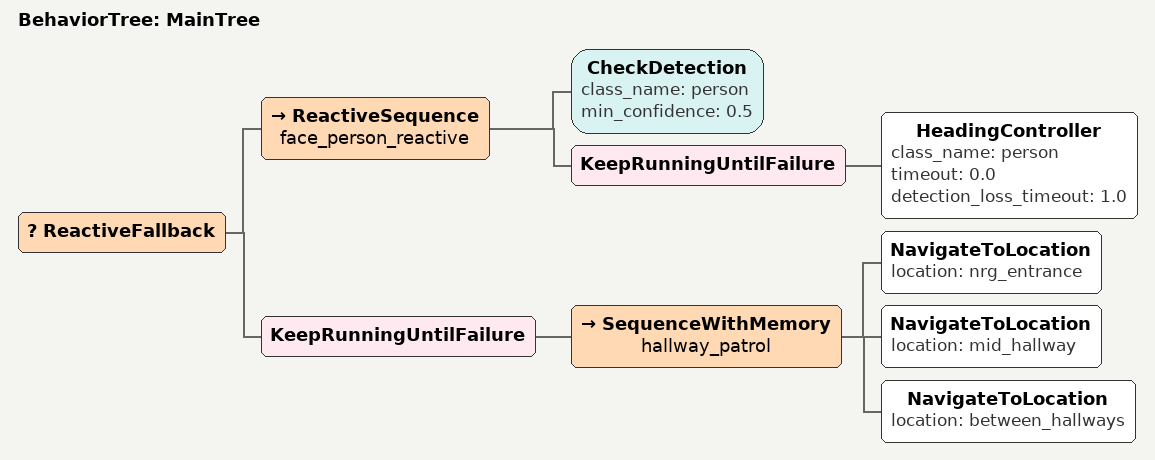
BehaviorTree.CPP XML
<root BTCPP_format="4">
  <BehaviorTree ID="MainTree">
    <ReactiveFallback>
      <ReactiveSequence name="face_person_reactive">
        <CheckDetection class_name="person" min_confidence="0.5"/>
        <KeepRunningUntilFailure>
          <HeadingController class_name="person" timeout="0.0" detection_loss_timeout="1.0"/>
        </KeepRunningUntilFailure>
      </ReactiveSequence>
      <KeepRunningUntilFailure>
        <SequenceWithMemory name="hallway_patrol">
          <NavigateToLocation location="nrg_entrance"/>
          <NavigateToLocation location="mid_hallway"/>
          <NavigateToLocation location="between_hallways"/>
        </SequenceWithMemory>
      </KeepRunningUntilFailure>
    </ReactiveFallback>
  </BehaviorTree>
</root>
